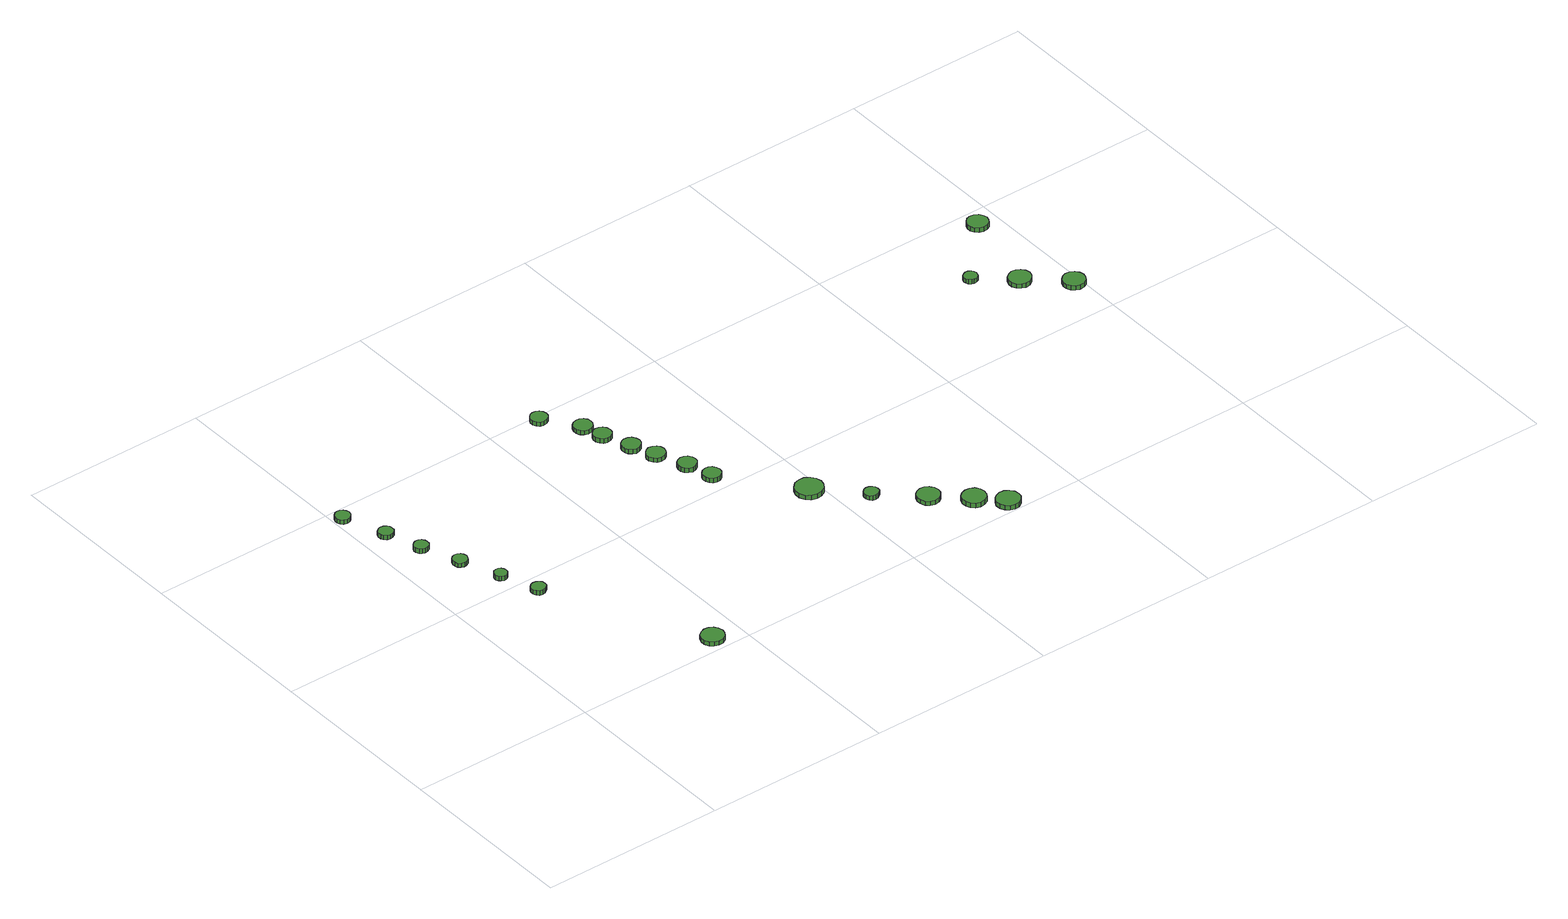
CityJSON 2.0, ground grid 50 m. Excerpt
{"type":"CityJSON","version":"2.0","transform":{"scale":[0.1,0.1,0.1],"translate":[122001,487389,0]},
"CityObjects":{
"tree1":{"type":"SolitaryVegetationObject","attributes":{"function":"something"},"geometry":[{"type":"MultiSurface","lod":"1","boundaries":[[[0,1,2,3,4,5,6,7,8,9,10,11,12,13,14]],[[15,16,17,18,19,20,21,22,23,24,25,26,27,28,29]],[[0,29,28,1]],[[1,28,27,2]],[[2,27,26,3]],[[3,26,25,4]],[[4,25,24,5]],[[5,24,23,6]],[[6,23,22,7]],[[7,22,21,8]],[[8,21,20,9]],[[9,20,19,10]],[[10,19,18,11]],[[11,18,17,12]],[[12,17,16,13]],[[13,16,15,14]],[[14,15,29,0]]]}]},
"tree2":{"type":"SolitaryVegetationObject","attributes":{"function":"something"},"geometry":[{"type":"MultiSurface","lod":"1","boundaries":[[[30,31,32,33,34,35,36,37,38,39,40,41,42,43,44]],[[45,46,47,48,49,50,51,52,53,54,55,56,57,58,59]],[[30,59,58,31]],[[31,58,57,32]],[[32,57,56,33]],[[33,56,55,34]],[[34,55,54,35]],[[35,54,53,36]],[[36,53,52,37]],[[37,52,51,38]],[[38,51,50,39]],[[39,50,49,40]],[[40,49,48,41]],[[41,48,47,42]],[[42,47,46,43]],[[43,46,45,44]],[[44,45,59,30]]]}]},
"tree3":{"type":"SolitaryVegetationObject","attributes":{"function":"something"},"geometry":[{"type":"MultiSurface","lod":"1","boundaries":[[[60,61,62,63,64,65,66,67,68,69,70,71,72,73,74]],[[75,76,77,78,79,80,81,82,83,84,85,86,87,88,89]],[[60,89,88,61]],[[61,88,87,62]],[[62,87,86,63]],[[63,86,85,64]],[[64,85,84,65]],[[65,84,83,66]],[[66,83,82,67]],[[67,82,81,68]],[[68,81,80,69]],[[69,80,79,70]],[[70,79,78,71]],[[71,78,77,72]],[[72,77,76,73]],[[73,76,75,74]],[[74,75,89,60]]]}]},
"tree4":{"type":"SolitaryVegetationObject","attributes":{"function":"something"},"geometry":[{"type":"MultiSurface","lod":"1","boundaries":[[[90,91,92,93,94,95,96,97,98,99,100,101,102,103,104]],[[105,106,107,108,109,110,111,112,113,114,115,116,117,118,119]],[[90,119,118,91]],[[91,118,117,92]],[[92,117,116,93]],[[93,116,115,94]],[[94,115,114,95]],[[95,114,113,96]],[[96,113,112,97]],[[97,112,111,98]],[[98,111,110,99]],[[99,110,109,100]],[[100,109,108,101]],[[101,108,107,102]],[[102,107,106,103]],[[103,106,105,104]],[[104,105,119,90]]]}]},
"tree5":{"type":"SolitaryVegetationObject","attributes":{"function":"something"},"geometry":[{"type":"MultiSurface","lod":"1","boundaries":[[[120,121,122,123,124,125,126,127,128,129,130,131,132,133,134]],[[135,136,137,138,139,140,141,142,143,144,145,146,147,148,149]],[[120,149,148,121]],[[121,148,147,122]],[[122,147,146,123]],[[123,146,145,124]],[[124,145,144,125]],[[125,144,143,126]],[[126,143,142,127]],[[127,142,141,128]],[[128,141,140,129]],[[129,140,139,130]],[[130,139,138,131]],[[131,138,137,132]],[[132,137,136,133]],[[133,136,135,134]],[[134,135,149,120]]]}]},
"tree6":{"type":"SolitaryVegetationObject","attributes":{"function":"something"},"geometry":[{"type":"MultiSurface","lod":"1","boundaries":[[[150,151,152,153,154,155,156,157,158,159,160,161,162,163,164]],[[165,166,167,168,169,170,171,172,173,174,175,176,177,178,179]],[[150,179,178,151]],[[151,178,177,152]],[[152,177,176,153]],[[153,176,175,154]],[[154,175,174,155]],[[155,174,173,156]],[[156,173,172,157]],[[157,172,171,158]],[[158,171,170,159]],[[159,170,169,160]],[[160,169,168,161]],[[161,168,167,162]],[[162,167,166,163]],[[163,166,165,164]],[[164,165,179,150]]]}]},
"tree7":{"type":"SolitaryVegetationObject","attributes":{"function":"something"},"geometry":[{"type":"MultiSurface","lod":"1","boundaries":[[[180,181,182,183,184,185,186,187,188,189,190,191,192,193,194]],[[195,196,197,198,199,200,201,202,203,204,205,206,207,208,209]],[[180,209,208,181]],[[181,208,207,182]],[[182,207,206,183]],[[183,206,205,184]],[[184,205,204,185]],[[185,204,203,186]],[[186,203,202,187]],[[187,202,201,188]],[[188,201,200,189]],[[189,200,199,190]],[[190,199,198,191]],[[191,198,197,192]],[[192,197,196,193]],[[193,196,195,194]],[[194,195,209,180]]]}]},
"tree8":{"type":"SolitaryVegetationObject","attributes":{"function":"something"},"geometry":[{"type":"MultiSurface","lod":"1","boundaries":[[[210,211,212,213,214,215,216,217,218,219,220,221,222,223,224]],[[225,226,227,228,229,230,231,232,233,234,235,236,237,238,239]],[[210,239,238,211]],[[211,238,237,212]],[[212,237,236,213]],[[213,236,235,214]],[[214,235,234,215]],[[215,234,233,216]],[[216,233,232,217]],[[217,232,231,218]],[[218,231,230,219]],[[219,230,229,220]],[[220,229,228,221]],[[221,228,227,222]],[[222,227,226,223]],[[223,226,225,224]],[[224,225,239,210]]]}]},
"tree9":{"type":"SolitaryVegetationObject","attributes":{"function":"something"},"geometry":[{"type":"MultiSurface","lod":"1","boundaries":[[[240,241,242,243,244,245,246,247,248,249,250,251,252,253,254]],[[255,256,257,258,259,260,261,262,263,264,265,266,267,268,269]],[[240,269,268,241]],[[241,268,267,242]],[[242,267,266,243]],[[243,266,265,244]],[[244,265,264,245]],[[245,264,263,246]],[[246,263,262,247]],[[247,262,261,248]],[[248,261,260,249]],[[249,260,259,250]],[[250,259,258,251]],[[251,258,257,252]],[[252,257,256,253]],[[253,256,255,254]],[[254,255,269,240]]]}]},
"tree10":{"type":"SolitaryVegetationObject","attributes":{"function":"something"},"geometry":[{"type":"MultiSurface","lod":"1","boundaries":[[[270,271,272,273,274,275,276,277,278,279,280,281,282,283,284]],[[285,286,287,288,289,290,291,292,293,294,295,296,297,298,299]],[[270,299,298,271]],[[271,298,297,272]],[[272,297,296,273]],[[273,296,295,274]],[[274,295,294,275]],[[275,294,293,276]],[[276,293,292,277]],[[277,292,291,278]],[[278,291,290,279]],[[279,290,289,280]],[[280,289,288,281]],[[281,288,287,282]],[[282,287,286,283]],[[283,286,285,284]],[[284,285,299,270]]]}]},
"tree11":{"type":"SolitaryVegetationObject","attributes":{"function":"something"},"geometry":[{"type":"MultiSurface","lod":"1","boundaries":[[[300,301,302,303,304,305,306,307,308,309,310,311,312,313,314]],[[315,316,317,318,319,320,321,322,323,324,325,326,327,328,329]],[[300,329,328,301]],[[301,328,327,302]],[[302,327,326,303]],[[303,326,325,304]],[[304,325,324,305]],[[305,324,323,306]],[[306,323,322,307]],[[307,322,321,308]],[[308,321,320,309]],[[309,320,319,310]],[[310,319,318,311]],[[311,318,317,312]],[[312,317,316,313]],[[313,316,315,314]],[[314,315,329,300]]]}]},
"tree12":{"type":"SolitaryVegetationObject","attributes":{"function":"something"},"geometry":[{"type":"MultiSurface","lod":"1","boundaries":[[[330,331,332,333,334,335,336,337,338,339,340,341,342,343,344]],[[345,346,347,348,349,350,351,352,353,354,355,356,357,358,359]],[[330,359,358,331]],[[331,358,357,332]],[[332,357,356,333]],[[333,356,355,334]],[[334,355,354,335]],[[335,354,353,336]],[[336,353,352,337]],[[337,352,351,338]],[[338,351,350,339]],[[339,350,349,340]],[[340,349,348,341]],[[341,348,347,342]],[[342,347,346,343]],[[343,346,345,344]],[[344,345,359,330]]]}]},
"tree13":{"type":"SolitaryVegetationObject","attributes":{"function":"something"},"geometry":[{"type":"MultiSurface","lod":"1","boundaries":[[[360,361,362,363,364,365,366,367,368,369,370,371,372,373,374]],[[375,376,377,378,379,380,381,382,383,384,385,386,387,388,389]],[[360,389,388,361]],[[361,388,387,362]],[[362,387,386,363]],[[363,386,385,364]],[[364,385,384,365]],[[365,384,383,366]],[[366,383,382,367]],[[367,382,381,368]],[[368,381,380,369]],[[369,380,379,370]],[[370,379,378,371]],[[371,378,377,372]],[[372,377,376,373]],[[373,376,375,374]],[[374,375,389,360]]]}]},
"tree14":{"type":"SolitaryVegetationObject","attributes":{"function":"something"},"geometry":[{"type":"MultiSurface","lod":"1","boundaries":[[[390,391,392,393,394,395,396,397,398,399,400,401,402,403,404]],[[405,406,407,408,409,410,411,412,413,414,415,416,417,418,419]],[[390,419,418,391]],[[391,418,417,392]],[[392,417,416,393]],[[393,416,415,394]],[[394,415,414,395]],[[395,414,413,396]],[[396,413,412,397]],[[397,412,411,398]],[[398,411,410,399]],[[399,410,409,400]],[[400,409,408,401]],[[401,408,407,402]],[[402,407,406,403]],[[403,406,405,404]],[[404,405,419,390]]]}]},
"tree15":{"type":"SolitaryVegetationObject","attributes":{"function":"something"},"geometry":[{"type":"MultiSurface","lod":"1","boundaries":[[[420,421,422,423,424,425,426,427,428,429,430,431,432,433,434]],[[435,436,437,438,439,440,441,442,443,444,445,446,447,448,449]],[[420,449,448,421]],[[421,448,447,422]],[[422,447,446,423]],[[423,446,445,424]],[[424,445,444,425]],[[425,444,443,426]],[[426,443,442,427]],[[427,442,441,428]],[[428,441,440,429]],[[429,440,439,430]],[[430,439,438,431]],[[431,438,437,432]],[[432,437,436,433]],[[433,436,435,434]],[[434,435,449,420]]]}]},
"tree16":{"type":"SolitaryVegetationObject","attributes":{"function":"something"},"geometry":[{"type":"MultiSurface","lod":"1","boundaries":[[[450,451,452,453,454,455,456,457,458,459,460,461,462,463,464]],[[465,466,467,468,469,470,471,472,473,474,475,476,477,478,479]],[[450,479,478,451]],[[451,478,477,452]],[[452,477,476,453]],[[453,476,475,454]],[[454,475,474,455]],[[455,474,473,456]],[[456,473,472,457]],[[457,472,471,458]],[[458,471,470,459]],[[459,470,469,460]],[[460,469,468,461]],[[461,468,467,462]],[[462,467,466,463]],[[463,466,465,464]],[[464,465,479,450]]]}]},
"tree17":{"type":"SolitaryVegetationObject","attributes":{"function":"something"},"geometry":[{"type":"MultiSurface","lod":"1","boundaries":[[[480,481,482,483,484,485,486,487,488,489,490,491,492,493,494]],[[495,496,497,498,499,500,501,502,503,504,505,506,507,508,509]],[[480,509,508,481]],[[481,508,507,482]],[[482,507,506,483]],[[483,506,505,484]],[[484,505,504,485]],[[485,504,503,486]],[[486,503,502,487]],[[487,502,501,488]],[[488,501,500,489]],[[489,500,499,490]],[[490,499,498,491]],[[491,498,497,492]],[[492,497,496,493]],[[493,496,495,494]],[[494,495,509,480]]]}]},
"tree18":{"type":"SolitaryVegetationObject","attributes":{"function":"something"},"geometry":[{"type":"MultiSurface","lod":"1","boundaries":[[[510,511,512,513,514,515,516,517,518,519,520,521,522,523,524]],[[525,526,527,528,529,530,531,532,533,534,535,536,537,538,539]],[[510,539,538,511]],[[511,538,537,512]],[[512,537,536,513]],[[513,536,535,514]],[[514,535,534,515]],[[515,534,533,516]],[[516,533,532,517]],[[517,532,531,518]],[[518,531,530,519]],[[519,530,529,520]],[[520,529,528,521]],[[521,528,527,522]],[[522,527,526,523]],[[523,526,525,524]],[[524,525,539,510]]]}]},
"tree19":{"type":"SolitaryVegetationObject","attributes":{"function":"something"},"geometry":[{"type":"MultiSurface","lod":"1","boundaries":[[[540,541,542,543,544,545,546,547,548,549,550,551,552,553,554]],[[555,556,557,558,559,560,561,562,563,564,565,566,567,568,569]],[[540,569,568,541]],[[541,568,567,542]],[[542,567,566,543]],[[543,566,565,544]],[[544,565,564,545]],[[545,564,563,546]],[[546,563,562,547]],[[547,562,561,548]],[[548,561,560,549]],[[549,560,559,550]],[[550,559,558,551]],[[551,558,557,552]],[[552,557,556,553]],[[553,556,555,554]],[[554,555,569,540]]]}]},
"tree20":{"type":"SolitaryVegetationObject","attributes":{"function":"something"},"geometry":[{"type":"MultiSurface","lod":"1","boundaries":[[[570,571,572,573,574,575,576,577,578,579,580,581,582,583,584]],[[585,586,587,588,589,590,591,592,593,594,595,596,597,598,599]],[[570,599,598,571]],[[571,598,597,572]],[[572,597,596,573]],[[573,596,595,574]],[[574,595,594,575]],[[575,594,593,576]],[[576,593,592,577]],[[577,592,591,578]],[[578,591,590,579]],[[579,590,589,580]],[[580,589,588,581]],[[581,588,587,582]],[[582,587,586,583]],[[583,586,585,584]],[[584,585,599,570]]]}]},
"tree21":{"type":"SolitaryVegetationObject","attributes":{"function":"something"},"geometry":[{"type":"MultiSurface","lod":"1","boundaries":[[[600,601,602,603,604,605,606,607,608,609,610,611,612,613,614]],[[615,616,617,618,619,620,621,622,623,624,625,626,627,628,629]],[[600,629,628,601]],[[601,628,627,602]],[[602,627,626,603]],[[603,626,625,604]],[[604,625,624,605]],[[605,624,623,606]],[[606,623,622,607]],[[607,622,621,608]],[[608,621,620,609]],[[609,620,619,610]],[[610,619,618,611]],[[611,618,617,612]],[[612,617,616,613]],[[613,616,615,614]],[[614,615,629,600]]]}]},
"tree22":{"type":"SolitaryVegetationObject","attributes":{"function":"something"},"geometry":[{"type":"MultiSurface","lod":"1","boundaries":[[[630,631,632,633,634,635,636,637,638,639,640,641,642,643,644]],[[645,646,647,648,649,650,651,652,653,654,655,656,657,658,659]],[[630,659,658,631]],[[631,658,657,632]],[[632,657,656,633]],[[633,656,655,634]],[[634,655,654,635]],[[635,654,653,636]],[[636,653,652,637]],[[637,652,651,638]],[[638,651,650,639]],[[639,650,649,640]],[[640,649,648,641]],[[641,648,647,642]],[[642,647,646,643]],[[643,646,645,644]],[[644,645,659,630]]]}]},
"tree23":{"type":"SolitaryVegetationObject","attributes":{"function":"something"},"geometry":[{"type":"MultiSurface","lod":"1","boundaries":[[[660,661,662,663,664,665,666,667,668,669,670,671,672,673,674]],[[675,676,677,678,679,680,681,682,683,684,685,686,687,688,689]],[[660,689,688,661]],[[661,688,687,662]],[[662,687,686,663]],[[663,686,685,664]],[[664,685,684,665]],[[665,684,683,666]],[[666,683,682,667]],[[667,682,681,668]],[[668,681,680,669]],[[669,680,679,670]],[[670,679,678,671]],[[671,678,677,672]],[[672,677,676,673]],[[673,676,675,674]],[[674,675,689,660]]]}]}
},
"vertices":[
[43,963,15],[41,971,15],[36,978,15],[29,982,15],[21,983,15],[13,980,15],[7,975,15],[4,967,15],[4,959,15],[7,951,15],[13,946,15],[21,943,15],[29,944,15],[36,948,15],[41,955,15],[41,955,2],[36,948,2],[29,944,2],[21,943,2],[13,946,2],[7,951,2],[4,959,2],[4,967,2],[7,975,2],[13,980,2],[21,983,2],[29,982,2],[36,978,2],[41,971,2],[43,963,2],
[86,851,13],[85,859,13],[80,866,13],[73,870,13],[64,871,13],[57,869,13],[50,863,13],[47,856,13],[47,847,13],[50,840,13],[57,834,13],[64,832,13],[73,833,13],[80,837,13],[85,843,13],[85,843,1],[80,837,1],[73,833,1],[64,832,1],[57,834,1],[50,840,1],[47,847,1],[47,856,1],[50,863,1],[57,869,1],[64,871,1],[73,870,1],[80,866,1],[85,859,1],[86,851,1],
[118,757,13],[117,764,13],[112,771,13],[105,775,13],[97,776,13],[90,773,13],[84,768,13],[80,761,13],[80,753,13],[84,745,13],[90,740,13],[97,738,13],[105,738,13],[112,742,13],[117,749,13],[117,749,0],[112,742,0],[105,738,0],[97,738,0],[90,740,0],[84,745,0],[80,753,0],[80,761,0],[84,768,0],[90,773,0],[97,776,0],[105,775,0],[112,771,0],[117,764,0],[118,757,0],
[157,655,13],[155,663,13],[151,670,13],[143,674,13],[135,675,13],[127,672,13],[121,667,13],[118,659,13],[118,651,13],[121,643,13],[127,638,13],[135,635,13],[143,636,13],[151,640,13],[155,647,13],[155,647,1],[151,640,1],[143,636,1],[135,635,1],[127,638,1],[121,643,1],[118,651,1],[118,659,1],[121,667,1],[127,672,1],[135,675,1],[143,674,1],[151,670,1],[155,663,1],[157,655,1],
[196,551,13],[194,558,13],[190,564,13],[184,568,13],[177,568,13],[170,566,13],[165,561,13],[162,555,13],[162,548,13],[165,541,13],[170,537,13],[177,534,13],[184,535,13],[190,539,13],[194,544,13],[194,544,0],[190,539,0],[184,535,0],[177,534,0],[170,537,0],[165,541,0],[162,548,0],[162,555,0],[165,561,0],[170,566,0],[177,568,0],[184,568,0],[190,564,0],[194,558,0],[196,551,0],
[234,451,14],[233,459,14],[228,465,14],[221,469,14],[213,470,14],[205,468,14],[199,462,14],[196,455,14],[196,447,14],[199,440,14],[205,434,14],[213,432,14],[221,433,14],[228,437,14],[233,443,14],[233,443,1],[228,437,1],[221,433,1],[213,432,1],[205,434,1],[199,440,1],[196,447,1],[196,455,1],[199,462,1],[205,468,1],[213,470,1],[221,469,1],[228,465,1],[233,459,1],[234,451,1],
[448,37,18],[445,49,18],[438,59,18],[427,66,18],[415,67,18],[403,63,18],[393,55,18],[388,43,18],[388,31,18],[393,19,18],[403,11,18],[415,7,18],[427,8,18],[438,14,18],[445,25,18],[445,25,6],[438,14,6],[427,8,6],[415,7,6],[403,11,6],[393,19,6],[388,31,6],[388,43,6],[393,55,6],[403,63,6],[415,67,6],[427,66,6],[438,59,6],[445,49,6],[448,37,6],
[656,980,17],[654,989,17],[648,997,17],[640,1002,17],[631,1002,17],[622,1000,17],[615,993,17],[611,985,17],[611,975,17],[615,967,17],[622,960,17],[631,958,17],[640,959,17],[648,963,17],[654,971,17],[654,971,5],[648,963,5],[640,959,5],[631,958,5],[622,960,5],[615,967,5],[611,975,5],[611,985,5],[615,993,5],[622,1000,5],[631,1002,5],[640,1002,5],[648,997,5],[654,989,5],[656,980,5],
[737,837,15],[735,847,15],[729,855,15],[721,860,15],[711,861,15],[701,858,15],[694,851,15],[690,842,15],[690,832,15],[694,823,15],[701,816,15],[711,813,15],[721,814,15],[729,819,15],[735,827,15],[735,827,2],[729,819,2],[721,814,2],[711,813,2],[701,816,2],[694,823,2],[690,832,2],[690,842,2],[694,851,2],[701,858,2],[711,861,2],[721,860,2],[729,855,2],[735,847,2],[737,837,2],
[722,892,15],[720,902,15],[714,910,15],[705,915,15],[695,916,15],[685,913,15],[677,906,15],[673,897,15],[673,887,15],[677,877,15],[685,870,15],[695,867,15],[705,868,15],[714,873,15],[720,882,15],[720,882,3],[714,873,3],[705,868,3],[695,867,3],[685,870,3],[677,877,3],[673,887,3],[673,897,3],[677,906,3],[685,913,3],[695,916,3],[705,915,3],[714,910,3],[720,902,3],[722,892,3],
[767,762,14],[765,772,14],[759,781,14],[750,786,14],[739,787,14],[730,784,14],[722,777,14],[718,768,14],[718,757,14],[722,748,14],[730,741,14],[739,737,14],[750,739,14],[759,744,14],[765,752,14],[765,752,1],[759,744,1],[750,739,1],[739,737,1],[730,741,1],[722,748,1],[718,757,1],[718,768,1],[722,777,1],[730,784,1],[739,787,1],[750,786,1],[759,781,1],[765,772,1],[767,762,1],
[792,699,14],[790,709,14],[784,717,14],[775,722,14],[764,724,14],[754,720,14],[747,713,14],[742,704,14],[742,694,14],[747,684,14],[754,677,14],[764,674,14],[775,675,14],[784,680,14],[790,689,14],[790,689,2],[784,680,2],[775,675,2],[764,674,2],[754,677,2],[747,684,2],[742,694,2],[742,704,2],[747,713,2],[754,720,2],[764,724,2],[775,722,2],[784,717,2],[790,709,2],[792,699,2],
[840,545,20],[838,555,20],[832,563,20],[824,568,20],[814,569,20],[804,566,20],[797,559,20],[793,550,20],[793,540,20],[797,531,20],[804,524,20],[814,521,20],[824,522,20],[832,527,20],[838,535,20],[838,535,7],[832,527,7],[824,522,7],[814,521,7],[804,524,7],[797,531,7],[793,540,7],[793,550,7],[797,559,7],[804,566,7],[814,569,7],[824,568,7],[832,563,7],[838,555,7],[840,545,7],
[823,617,17],[821,627,17],[815,636,17],[806,641,17],[796,642,17],[786,639,17],[778,632,17],[774,622,17],[774,612,17],[778,603,17],[786,596,17],[796,592,17],[806,594,17],[815,599,17],[821,607,17],[821,607,4],[815,599,4],[806,594,4],[796,592,4],[786,596,4],[778,603,4],[774,612,4],[774,622,4],[778,632,4],[786,639,4],[796,642,4],[806,641,4],[815,636,4],[821,627,4],[823,617,4],
[1000,357,21],[997,372,21],[988,384,21],[975,392,21],[960,393,21],[945,389,21],[934,378,21],[928,365,21],[928,349,21],[934,335,21],[945,325,21],[960,321,21],[975,322,21],[988,330,21],[997,342,21],[997,342,8],[988,330,8],[975,322,8],[960,321,8],[945,325,8],[934,335,8],[928,349,8],[928,365,8],[934,378,8],[945,389,8],[960,393,8],[975,392,8],[988,384,8],[997,372,8],[1000,357,8],
[1092,255,16],[1091,263,16],[1086,269,16],[1079,273,16],[1071,274,16],[1063,272,16],[1057,266,16],[1054,259,16],[1054,251,16],[1057,244,16],[1063,238,16],[1071,236,16],[1079,237,16],[1086,241,16],[1091,247,16],[1091,247,3],[1086,241,3],[1079,237,3],[1071,236,3],[1063,238,3],[1057,244,3],[1054,251,3],[1054,259,3],[1057,266,3],[1063,272,3],[1071,274,3],[1079,273,3],[1086,269,3],[1091,263,3],[1092,255,3],
[1203,163,15],[1201,175,15],[1193,185,15],[1183,192,15],[1170,193,15],[1158,189,15],[1149,181,15],[1144,169,15],[1144,157,15],[1149,145,15],[1158,137,15],[1170,133,15],[1183,134,15],[1193,141,15],[1201,151,15],[1201,151,3],[1193,141,3],[1183,134,3],[1170,133,3],[1158,137,3],[1149,145,3],[1144,157,3],[1144,169,3],[1149,181,3],[1158,189,3],[1170,193,3],[1183,192,3],[1193,185,3],[1201,175,3],[1203,163,3],
[1286,90,15],[1283,103,15],[1276,114,15],[1264,120,15],[1251,121,15],[1239,117,15],[1229,109,15],[1224,97,15],[1224,84,15],[1229,72,15],[1239,63,15],[1251,59,15],[1264,60,15],[1276,67,15],[1283,77,15],[1283,77,2],[1276,67,2],[1264,60,2],[1251,59,2],[1239,63,2],[1229,72,2],[1224,84,2],[1224,97,2],[1229,109,2],[1239,117,2],[1251,121,2],[1264,120,2],[1276,114,2],[1283,103,2],[1286,90,2],
[1345,33,14],[1343,46,14],[1335,56,14],[1324,63,14],[1311,64,14],[1298,60,14],[1289,52,14],[1283,40,14],[1283,27,14],[1289,15,14],[1298,6,14],[1311,2,14],[1324,3,14],[1335,10,14],[1343,20,14],[1343,20,1],[1335,10,1],[1324,3,1],[1311,2,1],[1298,6,1],[1289,15,1],[1283,27,1],[1283,40,1],[1289,52,1],[1298,60,1],[1311,64,1],[1324,63,1],[1335,56,1],[1343,46,1],[1345,33,1],
[1805,779,24],[1803,786,24],[1799,792,24],[1792,796,24],[1785,796,24],[1778,794,24],[1772,789,24],[1769,782,24],[1769,775,24],[1772,768,24],[1778,763,24],[1785,761,24],[1792,762,24],[1799,765,24],[1803,771,24],[1803,771,11],[1799,765,11],[1792,762,11],[1785,761,11],[1778,763,11],[1772,768,11],[1769,775,11],[1769,782,11],[1772,789,11],[1778,794,11],[1785,796,11],[1792,796,11],[1799,792,11],[1803,786,11],[1805,779,11],
[1906,701,24],[1903,713,24],[1896,723,24],[1885,729,24],[1873,731,24],[1862,727,24],[1852,719,24],[1847,707,24],[1847,695,24],[1852,684,24],[1862,676,24],[1873,672,24],[1885,673,24],[1896,680,24],[1903,689,24],[1903,689,11],[1896,680,11],[1885,673,11],[1873,672,11],[1862,676,11],[1852,684,11],[1847,695,11],[1847,707,11],[1852,719,11],[1862,727,11],[1873,731,11],[1885,729,11],[1896,723,11],[1903,713,11],[1906,701,11],
[2002,615,24],[1999,627,24],[1992,637,24],[1981,643,24],[1969,644,24],[1958,640,24],[1949,632,24],[1944,621,24],[1944,609,24],[1949,598,24],[1958,590,24],[1969,586,24],[1981,587,24],[1992,593,24],[1999,603,24],[1999,603,11],[1992,593,11],[1981,587,11],[1969,586,11],[1958,590,11],[1949,598,11],[1944,609,11],[1944,621,11],[1949,632,11],[1958,640,11],[1969,644,11],[1981,643,11],[1992,637,11],[1999,627,11],[2002,615,11],
[1961,937,25],[1958,948,25],[1952,957,25],[1942,963,25],[1930,964,25],[1919,961,25],[1911,953,25],[1906,943,25],[1906,931,25],[1911,921,25],[1919,913,25],[1930,909,25],[1942,911,25],[1952,916,25],[1958,926,25],[1958,926,12],[1952,916,12],[1942,911,12],[1930,909,12],[1919,913,12],[1911,921,12],[1906,931,12],[1906,943,12],[1911,953,12],[1919,961,12],[1930,964,12],[1942,963,12],[1952,957,12],[1958,948,12],[1961,937,12]
]}
